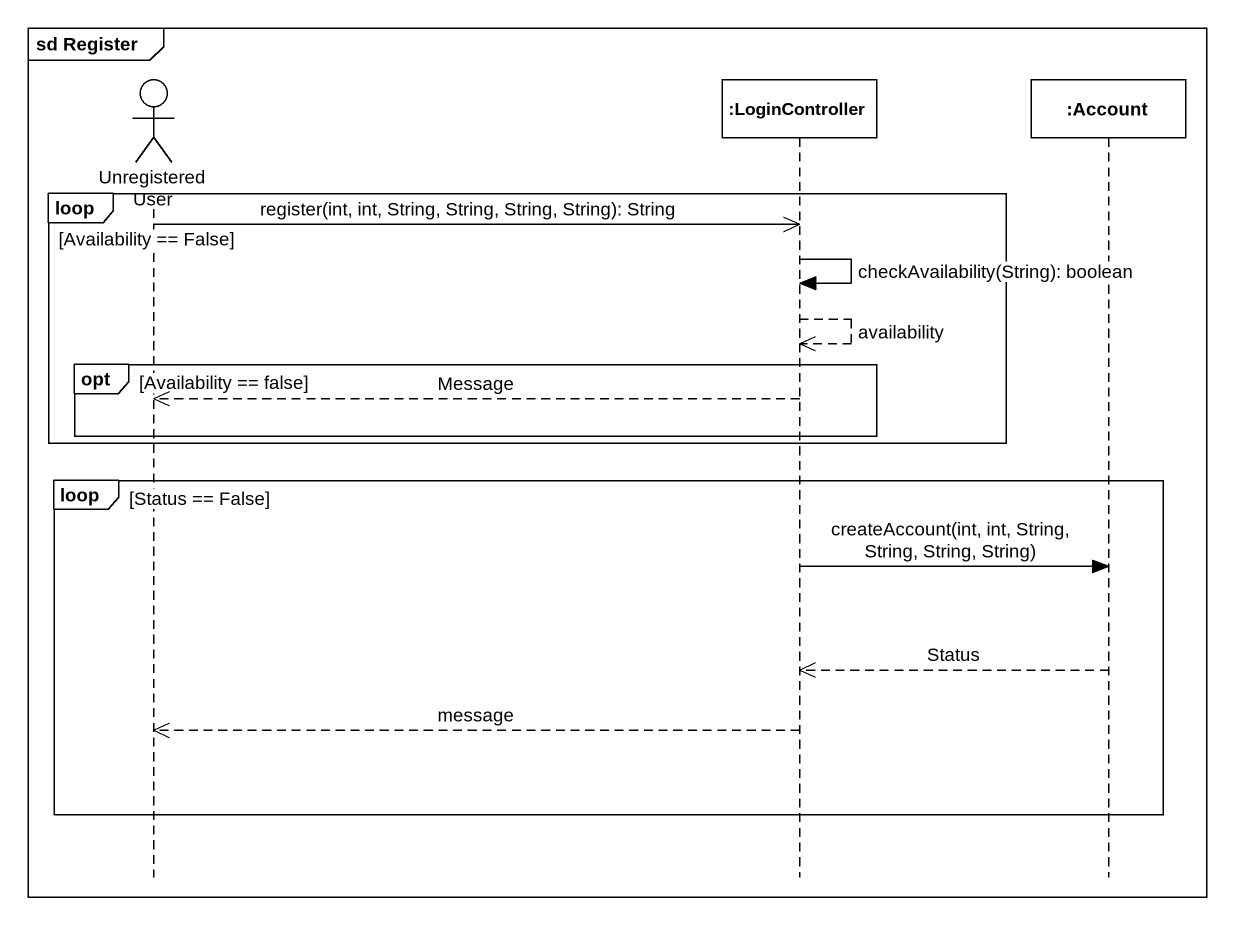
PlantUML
@startuml
mainframe sd Register
hide footbox
actor "Unregistered User" as Unregistered_User
participant ":LoginController" as LoginController
participant ":Account" as Account

loop Availability == False
  Unregistered_User ->> LoginController : register(int, int, String, String, String, String): String
  LoginController -> LoginController : checkAvailability(String): boolean
  LoginController -->> LoginController : availability
  opt Availability == false
    LoginController -->> Unregistered_User : Message
  end
end
loop Status == False
  LoginController -> Account : createAccount(int, int, String, String, String, String)
  Account -->> LoginController : Status
  LoginController -->> Unregistered_User : message
end
@enduml
